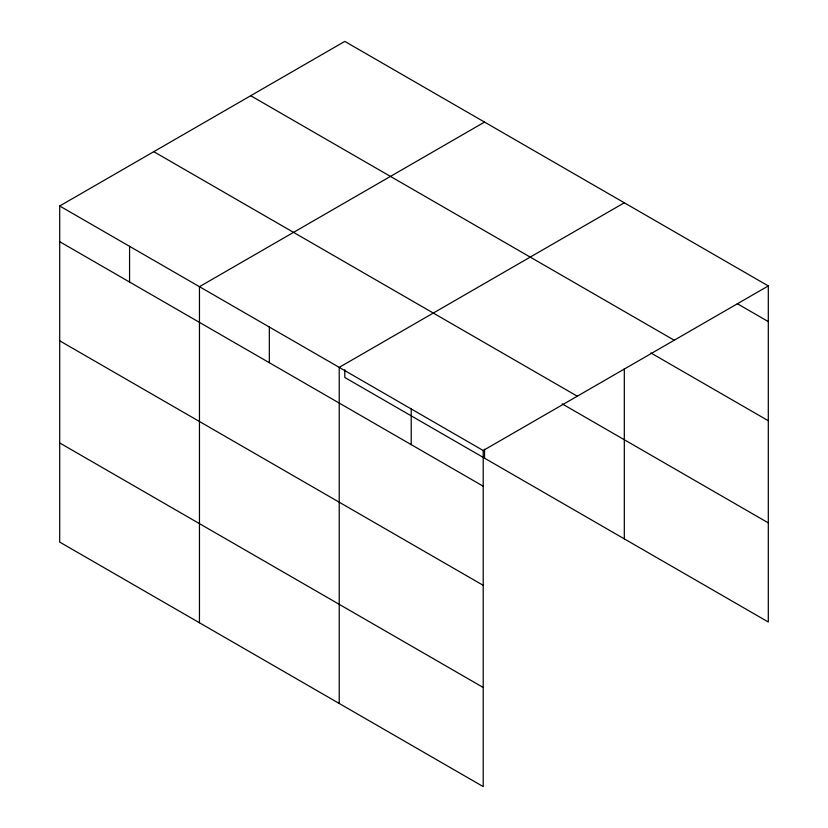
<?xml version="1.0" encoding="UTF-8"?>
<svg xmlns="http://www.w3.org/2000/svg" width="828" height="828" viewBox="0 0 828 828"><rect width="100%" height="100%" fill="white"/><g stroke="black" fill="none" stroke-linecap="round" stroke-linejoin="round"><path stroke-width="1.24" d="M483.21 585.334L483.21 450.515L59.699 205.996L59.699 542.081L483.21 786.6L483.21 585.334L59.699 340.815M344.79 369.764L344.79 377.485L768.301 622.004L768.301 285.919L344.79 41.4L59.699 205.996M484.546 122.089L199.455 286.685L199.455 622.77M624.312 202.777L339.221 367.373L339.221 703.469M483.21 450.515L768.301 285.919M737.293 303.7L768.301 321.606M250.708 95.717L674.22 340.236M650.891 352.956L768.301 420.738M153.78 151.679L577.292 396.198M562.191 403.878L768.301 522.872M59.699 241.693L483.21 486.202M59.699 442.949L483.21 687.468M624.312 368.636L624.312 538.873M484.546 449.169L484.546 458.174M411.216 408.949L411.216 444.636M269.338 327.029L269.338 362.726M129.572 246.34L129.572 282.037"/></g></svg>
